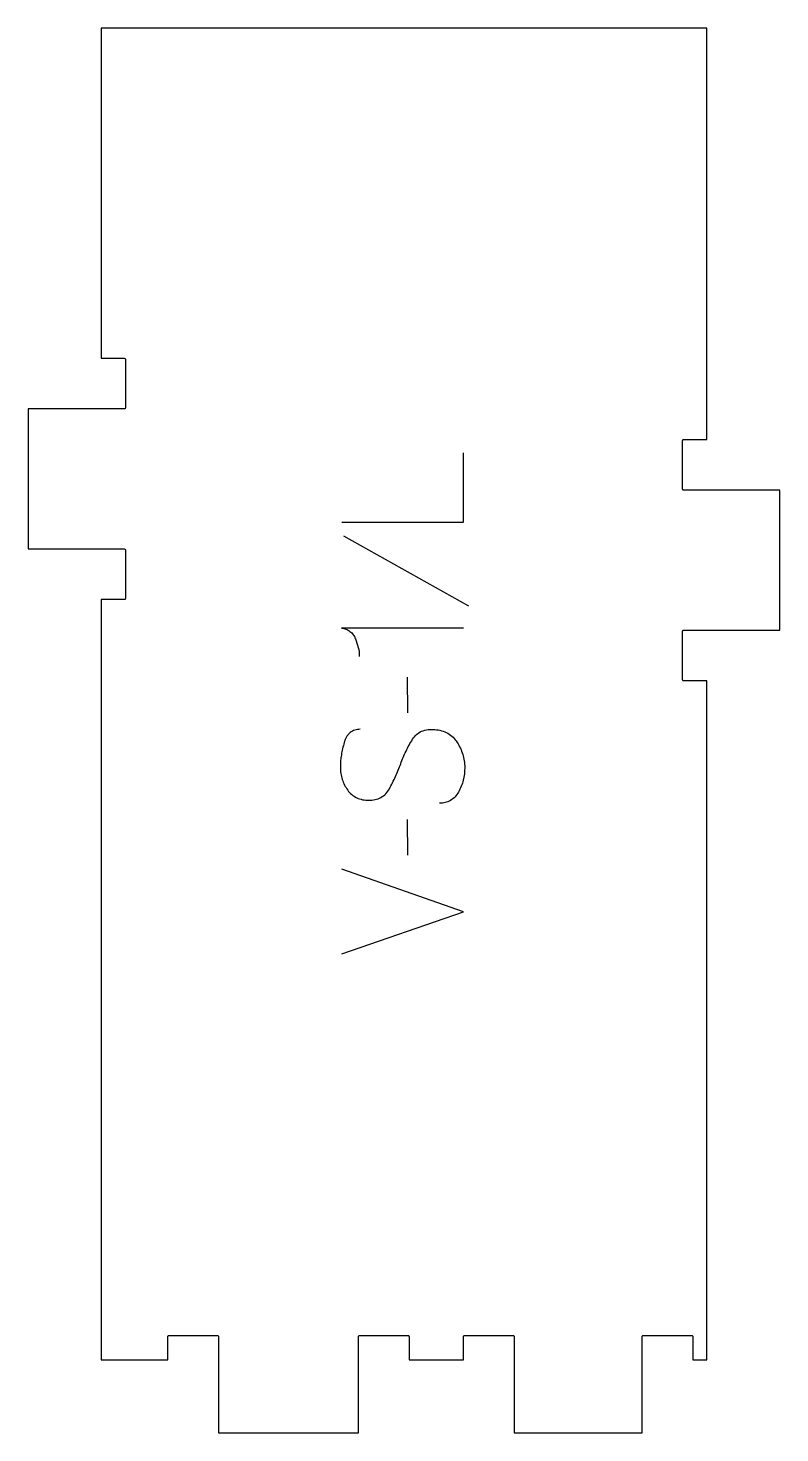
# Model space of a CAD drawing. Extents: x 0 to 186, y 0 to 346.
import ezdxf

# ---------------------------------------------------------------- set-up
doc = ezdxf.new("R2010")
doc.units = 0
doc.layers.add('1_ANYTOOL_1MMDEEP_LABELS_S', color=2, linetype='CONTINUOUS')
doc.layers.add('4_ANYTOOL_CUTTHROUGH_OUTSI', color=5, linetype='CONTINUOUS')

msp = doc.modelspace()

# ---------------------------------------------------------------- linework, layer by layer
at = {"layer": '1_ANYTOOL_1MMDEEP_LABELS_S'}
for p, q in [((77.860971, 221.087889), (108.632399, 203.902175)), ((93.503828, 186.245032), (93.589542, 177.459318)), ((93.503828, 151.187889), (93.589542, 142.402175))]:
    msp.add_line(p, q, dxfattribs=at)
for points in [[(77.389542, 224.516461), (107.389542, 224.516461), (107.389542, 241.616461)], [(77.389542, 118.059318), (107.389542, 128.430746), (77.389542, 138.973603)]]:
    msp.add_lwpolyline(points, dxfattribs=at)
for points in [[(107.389542, 198.373603), (77.346685, 198.373603, -0.057478), (78.439653, 198.10958, -0.075801), (79.419899, 197.570032, -0.075474), (80.203774, 196.75458, -0.055107), (80.753828, 195.759318, -0.039607), (81.45334, 193.617077, -0.05918), (81.718114, 191.387889)], [(81.975257, 173.430746, 0.071867), (80.63865, 173.237633, 0.100684), (79.457399, 172.611103, 0.047558), (78.980949, 172.13655, 0.038563), (78.592221, 171.58655, 0.037928), (78.244753, 170.889362, 0.026634), (77.989542, 170.152175, 0.028461), (77.30356, 167.128842, 0.041577), (77.046685, 164.045032, 0.036938), (77.157825, 162.542672, 0.041531), (77.502042, 161.077175, 0.041583), (78.079251, 159.699798, 0.038125), (78.868114, 158.430746, 0.057611), (79.860018, 157.360594, 0.065808), (81.080614, 156.566461, 0.06469), (82.540168, 156.088965, 0.046778), (84.075257, 155.945032, 0.052235), (85.625099, 156.107388, 0.075448), (87.075257, 156.652175, 0.076671), (88.248309, 157.568267, 0.061023), (89.132399, 158.773603, 0.021951), (90.659745, 161.802458, 0.018213), (91.939542, 164.945032, -0.02405), (93.245004, 168.046517, -0.02981), (94.875257, 170.987889, -0.068439), (95.841187, 172.129191, -0.079282), (97.093114, 172.937889, -0.076308), (98.671796, 173.362889, -0.047772), (100.318114, 173.387889, -0.046243), (101.999073, 173.094655, -0.06359), (103.569899, 172.445032, -0.064671), (104.854088, 171.472208, -0.057073), (105.868114, 170.216461, -0.067522), (107.231024, 167.248152, -0.070793), (107.732399, 164.023603, -0.064027), (107.369884, 160.884588, -0.070447), (106.189542, 157.959318, -0.054374), (105.339909, 156.8009, -0.074742), (104.228828, 155.902175, -0.075199), (102.92245, 155.379168, -0.057737), (101.518114, 155.216461)]]:
    msp.add_lwpolyline(points, format="xyb", dxfattribs=at)
at = {"layer": '4_ANYTOOL_CUTTHROUGH_OUTSI'}
msp.add_lwpolyline([(167.5, 185.388666), (161.75, 185.388666, -0.414214), (161.5, 185.638666), (161.5, 197.638666, -0.414214), (161.75, 197.888666), (185.5, 197.888666), (185.5, 232.388666), (161.75, 232.388666, -0.414214), (161.5, 232.638666), (161.5, 244.638666, -0.414214), (161.75, 244.888666), (167.5, 244.888666), (167.5, 346.277332), (18, 346.277332), (18, 264.888666), (23.75, 264.888666, -0.414214), (24, 264.638666), (24, 252.638666, -0.414214), (23.75, 252.388666), (0, 252.388666), (0, 217.888666), (23.75, 217.888666, -0.414214), (24, 217.638666), (24, 205.638666, -0.414214), (23.75, 205.388666), (18, 205.388666), (18, 18), (34.5, 18), (34.5, 23.75, -0.414214), (34.75, 24), (46.75, 24, -0.414214), (47, 23.75), (47, 0), (81.5, 0), (81.5, 23.75, -0.414214), (81.75, 24), (93.75, 24, -0.414214), (94, 23.75), (94, 18), (107.411, 18), (107.411, 23.75, -0.414214), (107.661, 24), (119.661, 24, -0.414214), (119.911, 23.75), (119.911, 0), (151.5, 0), (151.5, 23.75, -0.414214), (151.75, 24), (163.75, 24, -0.414214), (164, 23.75), (164, 18), (167.5, 18)], format="xyb", close=True, dxfattribs=at)

doc.saveas('drawing.dxf')
